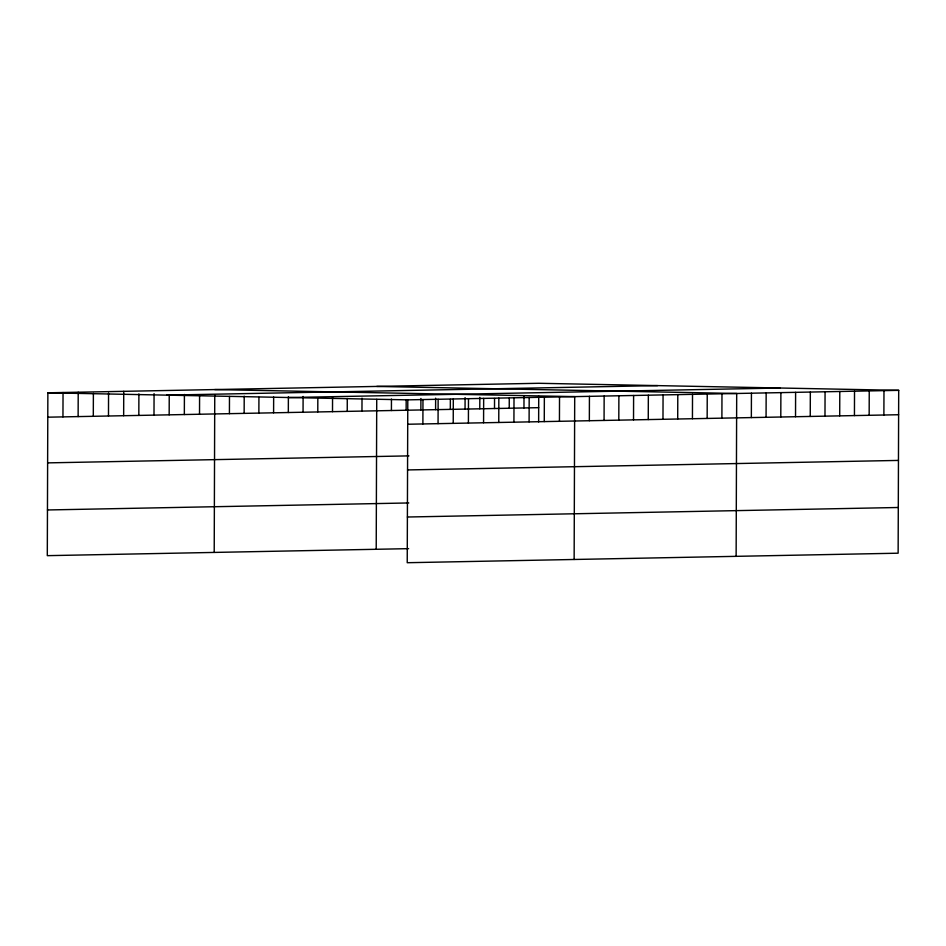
<?xml version="1.0" encoding="UTF-8"?>
<svg xmlns="http://www.w3.org/2000/svg" width="946" height="946" viewBox="0 0 946 946"><rect width="100%" height="100%" fill="white"/><g stroke="black" fill="none" stroke-linecap="round" stroke-linejoin="round"><path stroke-width="1.42" d="M898.7 390.343L407.797 399.862L407.229 562.716L898.132 553.197L898.7 390.343L538.771 383.284L47.868 392.803L47.3 555.657L408.601 548.656M62.956 416.89L63.039 392.507M78.128 416.595L78.211 392.223M93.299 416.299L93.382 393.359M108.483 416.004L108.553 393.063M123.654 415.72L123.737 391.337M138.826 415.424L138.896 393.914M153.997 415.128L154.068 393.619M169.168 414.833L169.239 394.754M184.34 414.537L184.411 394.458M199.523 414.242L199.582 395.605M214.21 552.417L214.754 395.31M229.417 413.662L229.476 396.457M244.151 413.378L244.21 396.173M258.873 413.095L258.932 397.32M273.595 412.811L273.654 397.036M288.329 412.527L288.376 396.752M303.051 412.231L303.11 396.457M317.785 411.948L317.832 397.616M332.507 411.664L332.554 397.32M347.241 411.38L347.277 398.479M361.963 411.096L362.011 398.183M376.212 549.283L376.733 399.342M391.419 410.529L391.455 399.046M406.141 410.233L406.177 400.205M420.875 409.949L420.911 398.479M422.886 423.95L422.968 399.567M435.598 409.665L435.633 398.195M438.057 423.654L438.14 399.271M450.331 409.382L450.355 399.342M453.229 423.359L453.311 398.976M465.054 409.098L465.089 397.627M468.4 423.063L468.483 398.68M479.776 408.814L479.823 397.344M483.572 422.767L483.666 398.384M494.51 408.53L494.545 398.491M498.755 422.472L498.838 398.1M509.232 408.234L509.267 398.195M513.926 422.176L514.009 397.805M523.966 407.951L524.001 396.48M529.098 421.892L529.181 397.509M538.641 421.951L538.723 396.197M544.269 421.597L544.352 397.214M559.441 421.301L559.524 396.918M574.139 559.476L574.707 396.622L214.777 389.575M589.346 420.722L589.429 396.339M604.068 420.438L604.151 396.055M618.802 420.142L618.885 395.771M633.524 419.858L633.607 395.487M648.258 419.575L648.341 395.203M662.98 419.291L663.063 394.908M677.703 419.007L677.797 394.624M692.437 418.723L692.519 394.34M707.159 418.439L707.241 394.056M721.893 418.144L721.975 393.773M736.13 556.331L736.698 393.489L376.78 386.429M751.349 417.576L751.431 393.193M766.071 417.292L766.154 392.909M780.793 417.009L780.888 392.625M795.527 416.725L795.61 392.342M810.249 416.441L810.332 392.058M824.983 416.145L825.066 391.774M839.705 415.862L839.788 391.49M854.439 415.578L854.522 391.195M869.161 415.294L869.244 390.911M883.883 415.01L883.978 390.627M166.65 395.132L657.553 385.613M289.015 397.533L779.93 388.014M47.785 417.186L538.688 407.667M407.714 424.246L898.617 414.726M47.619 462.878L408.932 455.877M407.549 469.937L898.452 460.418M47.454 509.965L408.767 502.953M407.383 517.013L898.286 507.494M47.868 392.803L407.797 399.862"/></g></svg>
